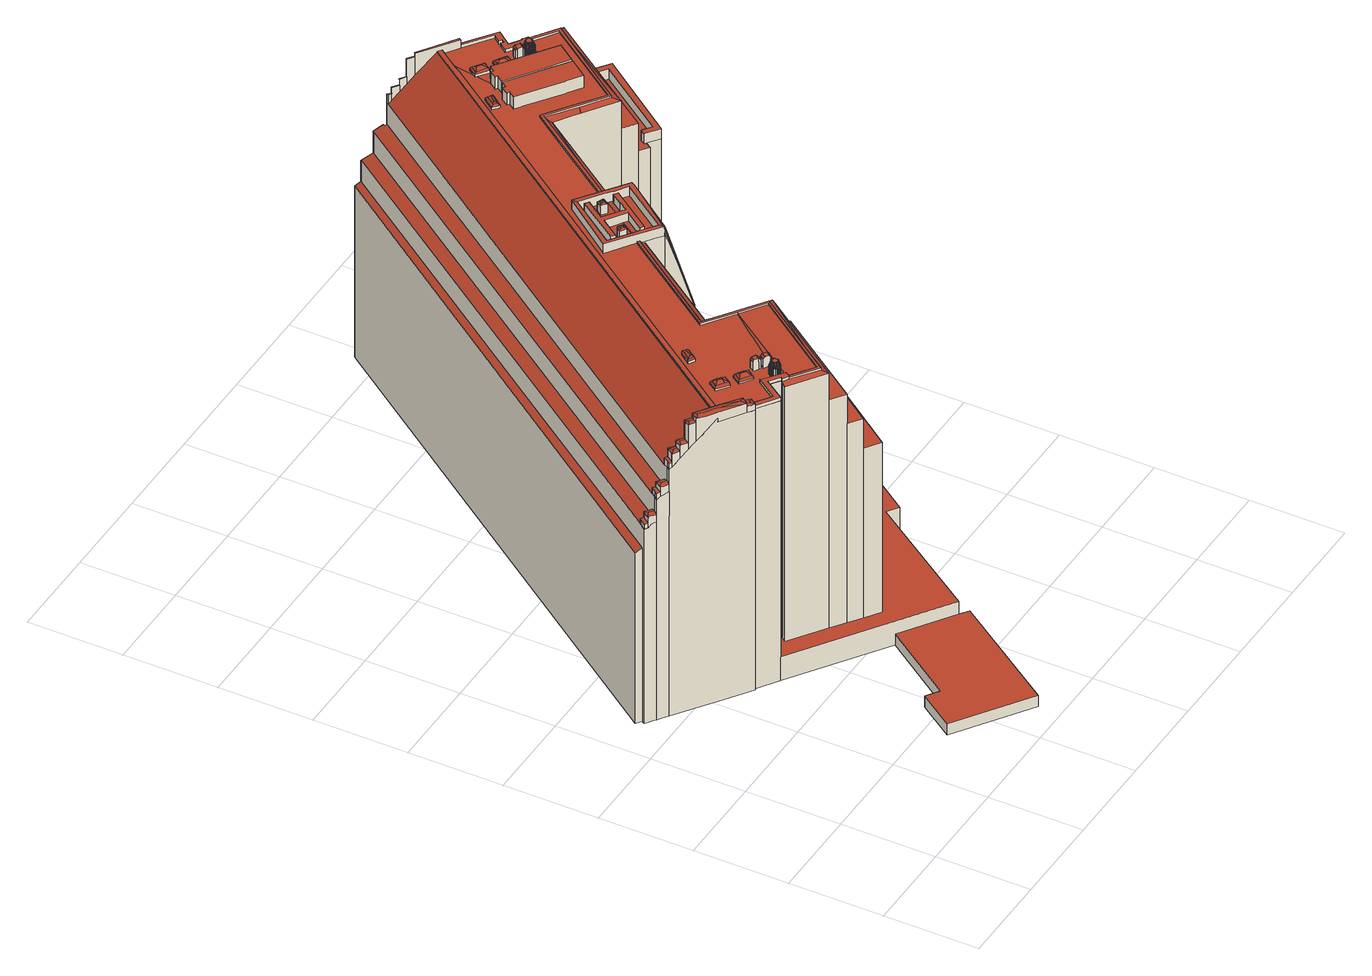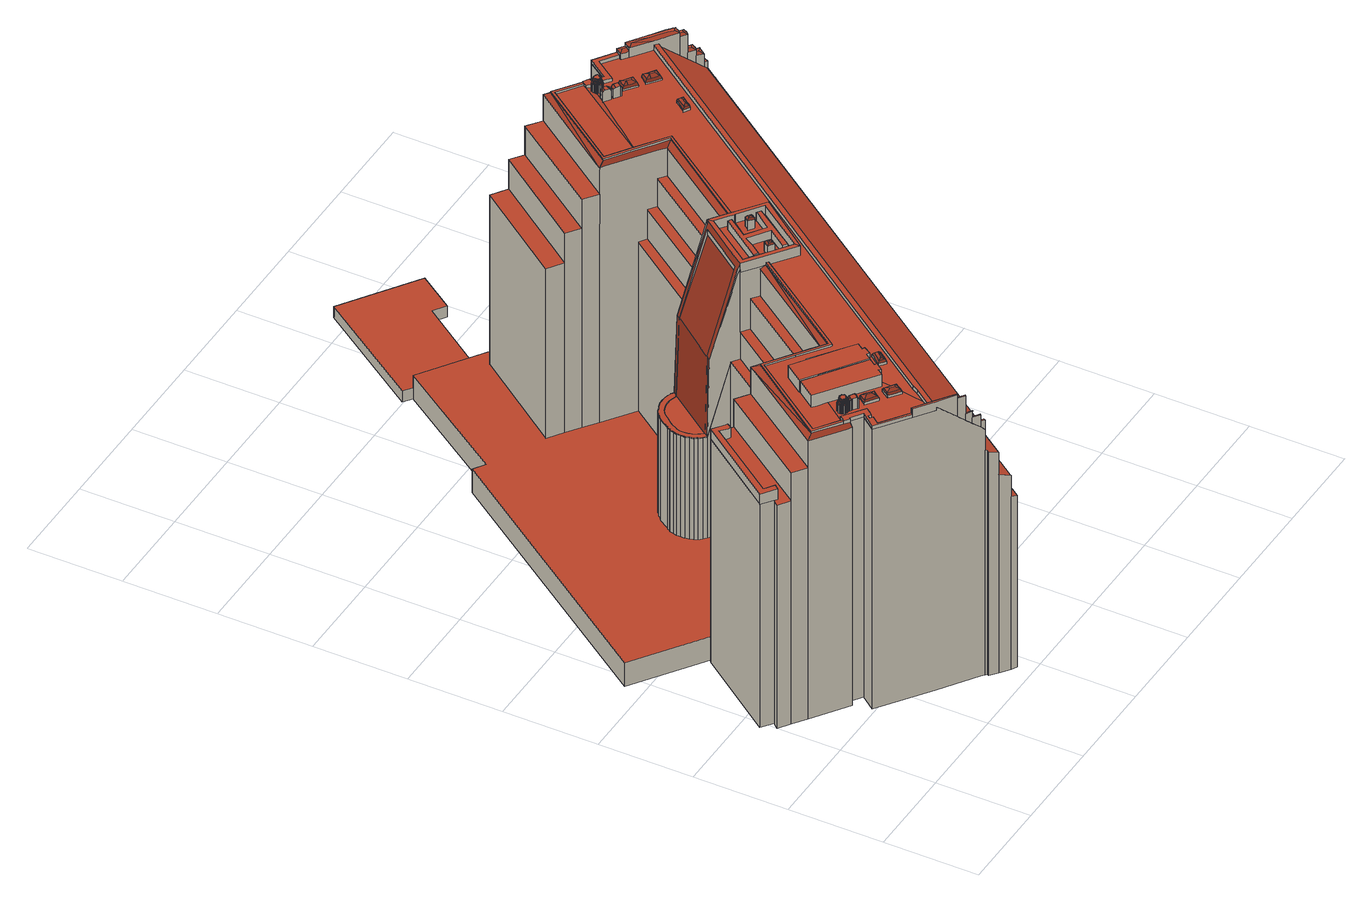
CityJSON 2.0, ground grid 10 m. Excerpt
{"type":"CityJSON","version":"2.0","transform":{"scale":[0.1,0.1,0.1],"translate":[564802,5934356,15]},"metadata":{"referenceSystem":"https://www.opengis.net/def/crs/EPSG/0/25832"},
"CityObjects":{
"building1":{"type":"Building","attributes":{"Grundfläche 2D":"2009.741007","Grundhöhe NN":"15.598"},"children":["building1-1","building1-2","building1-3","building1-4","building1-5","building1-6","building1-7","building1-8","building1-9","building1-10","building1-11","building1-12","building1-13","building1-14","building1-15","building1-16","building1-17","building1-18","building1-19","building1-20","building1-21","building1-22","building1-23","building1-24","building1-25","building1-26","building1-27","building1-28","building1-29","building1-30","building1-31","building1-32","building1-33","building1-34","building1-35","building1-36","building1-37","building1-38"],"geometry":[{"type":"MultiSurface","lod":"3","boundaries":[[[0,1,2,3]],[[4,5,6,7]],[[8,9,10,11]],[[12,13,14,15]],[[16,17,18,19]],[[20,21,22,23,24]],[[25,23,22]],[[25,26,27,23]],[[26,28,29,30,31,32,33,34,35,27]],[[31,36,37,38,32]],[[39,40,41,42]],[[43,44,45,46]],[[47,48,49,50,51]],[[52,53,54,55]],[[56,57,58,59,60,61,62,63,64,65,66,67]],[[68,69,70,71]],[[72,73,74,75,76,70,69,77,78,79,80,81,82,83,84,85,86,87,88]],[[89,90,91,92,93,94,95,96,97,98]],[[99,100,101,102,103,104,105]],[[20,24,106]],[[107,108,109,106,24,110,111,112,113]],[[114,115,37,116,117,118,119,120,121,122,123,124]],[[115,114,125,37]],[[126,121,120,119,118,117,116,127,128]],[[129,130,131,132,133,134,135,136,137,138,139,140,141,142,143,144,145,146,147,148,149,150,151,106,109,108,107,113,112,111,110,24,23,27,35,34,33,32,38,37,125,114,124,123,122,152,153,154,155,156,157,158,159,160,161,162],[163,164,165,166,167,168,169,170,171,172,173,174,175,176,177]],[[160,178,179,180,181,182,183,184,139,138,185,186,187,162,161]],[[188,178,160]],[[189,190,191,192,193,194,195,196,197,198,199,200,201,202,203,204,205,206,207,208,209,210,211,212,213,214,215,216,217,218,219,220,221,222,223,224,225,226,227,228,229,230]],[[231,232,233,234,235,236,237,238,239,240,241,242,243,244,245,246,247,248,249,250,251,252,253,254,255,256,257,258,259,260,261,262,263,264,265,266,267,268,269,270,271,272,273,274,275,276,277,278,279,280,281,282,283,284,285,286,287,288,289,290,291,292,293,294,295,296,297,298]],[[299,300,301,302,303,304,305,306,307,308,309,310,311]],[[312,313,314,315,316,317,318,319,320]],[[321,322,323,324,325,326,327,328,329,330,331]],[[332,204,203,202,201,200,333,334,335,336,337,338]],[[334,333,339]],[[340,341,342,343,344,345,346,338,337,336,335,334,339]],[[347,348,349,350,351,352,353]],[[354,122,355]],[[354,356,357,358,157,156,155,154,153]],[[122,354,153,152]],[[358,359,158,157]],[[360,159,158,359]],[[361,159,360]],[[362,363,188,160,159,361]],[[364,365,366,367,368,369]],[[370,371,372,373]],[[84,83,145,144,183,182,86,85]],[[3,2,266,265]],[[247,46,7,6,248]],[[46,45,4,7]],[[243,5,4,45,244]],[[1,0,10,9]],[[19,18,13,12]],[[51,17,16,47]],[[251,250,21,20]],[[21,250,249,40,22]],[[22,40,39,26,25]],[[47,16,19,12,15,31,30,29,28,26,39,242,241,48]],[[15,14,36,31]],[[248,6,41,40,249]],[[6,5,42,41]],[[242,39,42,5,243]],[[43,46,247,246]],[[246,245,44,43]],[[245,244,45,44]],[[49,48,241,240]],[[8,11,54,53]],[[171,170,169,168,167,166,59,58,57,56]],[[166,165,60,59]],[[177,63,62,61,60,165,164,163]],[[175,64,63,177,176]],[[175,174,65,64]],[[174,173,66,65]],[[173,172,67,66]],[[172,171,56,67]],[[133,132,94,93,92,91,135,134]],[[130,95,94,132,131]],[[162,187,186,96,95,130,129]],[[186,185,97,96]],[[185,138,98,97]],[[138,137,89,98]],[[137,136,90,89]],[[136,135,91,90]],[[141,100,99,143,142]],[[141,140,101,100]],[[140,139,184,103,102,101]],[[85,84,105,104]],[[350,349,374,375]],[[351,350,375,376]],[[352,351,376,377]],[[353,352,377,378]],[[347,353,378,379]],[[380,348,347,379]],[[354,355,52,55]],[[11,10,0,3,265,264,371,359,358,357,356,354,55,54]],[[360,359,371,370,361]],[[362,361,370,381,382,363]],[[188,363,382,383]],[[368,367,384,385]],[[369,368,385,386]],[[364,369,386,387]],[[372,371,264,263,313]],[[372,313,312,373]],[[373,312,388,381,370]],[[255,348,380,389,256]],[[257,256,389,390]],[[258,257,390,391]],[[259,258,391,392]],[[260,259,392,393]],[[348,255,254,394,374,349]],[[310,309,308,307,395,322,396,397,398]],[[302,301,399,400]],[[303,302,400,401]],[[303,401,402,325,304]],[[306,403,323,322,395,307]],[[323,403,306,305,304,325,324]],[[403,323,403,306]],[[313,263,262,314]],[[404,316,315,261,260,393]],[[314,262,261,315]],[[317,316,404,405]],[[318,317,405,406]],[[407,320,319,318,406,408]],[[312,320,407,388]],[[409,410,396,322,321,331,330,329,411,412]],[[325,402,384,367,326]],[[326,367,366,327]],[[387,411,329,328,327,366,365,364]],[[413,414,148,147,146,145,83,82,81,80,79,78,77,69,68,71,415,310,398,416,417]],[[149,148,414,418]],[[149,418,394,254,150]],[[150,254,253,151]],[[151,253,252,106]],[[251,20,106,252]],[[14,13,18,17,128,127,116,37,36]],[[53,52,355,122,121,126,9,8]],[[178,188,383,419]],[[179,178,419,420]],[[180,179,420,421]],[[180,421,422,423,399,301,74,73,72,88,87,86,182,181]],[[310,415,71,70,424,311]],[[299,311,424,70,76,75,74,301,300]],[[424,70,424,311]],[[344,343,342,126,128]],[[425,426,427,428]],[[240,239,238,237,204,332,338,346,345,344,128,17,51,50,49]],[[237,236,235,234,233,208,207,206,205,204]],[[429,430,431,432,433,434,435,425,428,436]],[[431,437,438,439,440,441,442,443,444,432]],[[233,232,231,210,209,208]],[[231,298,211,210]],[[298,297,212,211]],[[297,296,213,212]],[[296,295,294,215,214,213]],[[294,293,292,217,216,215]],[[440,445,446,447,448,441]],[[446,449,450,447]],[[449,451,452,450]],[[451,453,454,452]],[[453,455,456,457,458,454]],[[456,459,460,461,462,457]],[[292,291,290,219,218,217]],[[290,289,288,221,220,219]],[[222,221,288,287]],[[287,286,285,224,223,222]],[[285,284,283,282,281,228,227,226,225,224]],[[281,280,279,230,229,228]],[[460,463,464,465,466,461]],[[464,467,468,469,470,465]],[[468,471,472,469]],[[471,473,474,475,476,472]],[[474,477,478,479,480,481,482,483,484,475]],[[480,485,486,487,488,481]],[[279,278,189,230]],[[278,277,190,189]],[[277,276,191,190]],[[276,275,192,191]],[[275,274,273,194,193,192]],[[273,272,195,194]],[[196,195,272,271]],[[486,489,490,487]],[[489,491,492,490]],[[491,493,494,492]],[[493,495,496,494]],[[495,497,498,499,500,496]],[[498,501,502,499]],[[501,503,504,502]],[[271,270,269,198,197,196]],[[199,198,269,268]],[[9,126,342,341,340,339,333,2,1]],[[200,199,268,267]],[[333,200,2]],[[2,200,267,266]],[[503,505,506,507,508,504]],[[506,509,510,507]],[[511,512,513,427,426,514]],[[509,512,511,510]],[[410,409,412,411,387,386,385,384,402,401,400,399,423,422,421,420,419,383,382,381,388,407,408,406,405,404,393,392,391,390,389,380,379,378,377,376,375,374,394,418,414,413,417,416,398,397,396],[435,434,433,432,444,443,442,441,448,447,450,452,454,458,457,462,461,466,465,470,469,472,476,475,484,483,482,481,488,487,490,492,494,496,500,499,502,504,508,507,510,511,514,426,425]],[[501,498,497,495,493,491,489,486,485,480,479,478,477,474,473,471,468,467,464,463,460,459,456,455,453,451,449,446,445,440,439,438,437,431,430,429,436,428,427,513,512,509,506,505,503]]],"semantics":{"surfaces":[{"type":"RoofSurface"},{"type":"WallSurface"},{"type":"GroundSurface"}],"values":[0,0,0,0,0,0,0,0,0,0,0,0,0,0,0,0,0,0,0,0,0,0,0,0,0,0,0,0,0,0,0,0,0,0,0,0,0,0,0,0,0,0,0,0,0,1,1,1,1,1,1,1,1,1,1,1,1,1,1,1,1,1,1,1,1,1,1,1,1,1,1,1,1,1,1,1,1,1,1,1,1,1,1,1,1,1,1,1,1,1,1,1,1,1,1,1,1,1,1,1,1,1,1,1,1,1,1,1,1,1,1,1,1,1,1,1,1,1,1,1,1,1,1,1,1,1,1,1,1,1,1,1,1,1,1,1,1,1,1,1,1,1,1,1,1,1,1,1,1,1,1,1,1,1,1,1,1,1,1,1,1,1,1,1,1,1,1,1,1,1,1,1,1,1,1,1,1,1,1,1,1,1,1,1,1,1,1,1,1,1,1,1,1,1,1,1,2,2]}}]},
"building1-1":{"type":"BuildingInstallation","parents":["building1"],"geometry":[{"type":"MultiSurface","lod":"3","boundaries":[[[515,516,517,518,519,424]],[[520,521,522,523,519,518,517]],[[524,415,424,519,523,522]],[[415,310,311,424]],[[424,311,299,515]],[[299,525,526,517,516,515]],[[526,527,528,529,522,521,520,517]],[[529,308,309,310,415,524,522]]],"semantics":{"surfaces":[{"type":"RoofSurface"},{"type":"WallSurface"}],"values":[0,0,0,1,1,1,1,1]}}]},
"building1-2":{"type":"BuildingInstallation","parents":["building1"],"geometry":[{"type":"MultiSurface","lod":"3","boundaries":[[[527,526,530,531,532,529,528]],[[525,305,530,526]],[[531,530,305,306]],[[306,307,532,531]],[[307,308,529,532]]],"semantics":{"surfaces":[{"type":"RoofSurface"},{"type":"WallSurface"}],"values":[0,1,1,1,1]}}]},
"building1-3":{"type":"BuildingInstallation","parents":["building1"],"geometry":[{"type":"MultiSurface","lod":"3","boundaries":[[[533,534,535,536,537,538,539,540,541,542]],[[317,318,543,535,534]],[[536,535,543,544]],[[544,545,537,536]],[[538,537,545,546]],[[547,540,539,538,546,548]],[[547,549,541,540]],[[549,315,316,533,542,541]],[[316,317,534,533]]],"semantics":{"surfaces":[{"type":"RoofSurface"},{"type":"WallSurface"}],"values":[0,1,1,1,1,1,1,1,1]}}]},
"building1-4":{"type":"BuildingInstallation","parents":["building1"],"geometry":[{"type":"MultiSurface","lod":"3","boundaries":[[[550,551,552,553,554,555,403]],[[556,557,558,554,553,552]],[[557,559,560,395,403,555,554,558]],[[323,403,395,322]],[[324,550,403,323]],[[324,561,562,552,551,550]],[[552,562,563,557,556]],[[331,321,322,395,560,559,557,563,330]]],"semantics":{"surfaces":[{"type":"RoofSurface"},{"type":"WallSurface"}],"values":[0,0,0,1,1,1,1,1]}}]},
"building1-5":{"type":"BuildingInstallation","parents":["building1"],"geometry":[{"type":"MultiSurface","lod":"3","boundaries":[[[562,564,565,563]],[[561,328,564,562]],[[328,329,565,564]],[[329,330,563,565]]],"semantics":{"surfaces":[{"type":"RoofSurface"},{"type":"WallSurface"}],"values":[0,1,1,1]}}]},
"building1-6":{"type":"BuildingInstallation","parents":["building1"],"geometry":[{"type":"MultiSurface","lod":"3","boundaries":[[[566,567,568,569]],[[568,567,570,571]],[[572,573,571,570]],[[566,569,574,575]],[[566,575,576,570,567]],[[576,577,572,570]],[[577,578,573,572]],[[573,578,579,568,571]],[[569,568,579,574]]],"semantics":{"surfaces":[{"type":"RoofSurface"},{"type":"WallSurface"}],"values":[0,0,0,1,1,1,1,1,1]}}]},
"building1-7":{"type":"BuildingInstallation","parents":["building1"],"geometry":[{"type":"MultiSurface","lod":"3","boundaries":[[[580,581,582]],[[583,582,584]],[[582,581,584]],[[580,585,581]],[[583,584,586]],[[585,587,588,581]],[[587,589,590,588]],[[589,591,592]],[[589,592,590]],[[591,593,592]],[[593,594,592]],[[593,595,594]],[[596,597,595]],[[597,594,595]],[[596,598,599,597]],[[598,600,601,599]],[[600,602,603,601]],[[602,604,603]],[[604,605,606,603]],[[605,607,608,606]],[[609,608,607]],[[609,610,611,608]],[[610,612,613,611]],[[610,614,612]],[[614,615,616,612]],[[615,617,616]],[[617,618,619,616]],[[618,620,619]],[[620,621,622,619]],[[621,623,622]],[[621,624,625,623]],[[624,626,625]],[[626,627,628,625]],[[627,629,628]],[[629,630,631,628]],[[630,632,633,634,631]],[[633,635,634]],[[633,636,635]],[[636,637,586,635]],[[637,583,586]],[[625,628,631,634,635,586,584,581,588,590,592,594,597,599,601,603,606,608,611,613,612,616,619,622,623]],[[638,639,580,582]],[[639,640,585,580]],[[641,638,582,583]],[[640,642,587,585]],[[642,643,589,587]],[[643,644,591,589]],[[644,645,593,591]],[[645,646,595,593]],[[646,647,596,595]],[[647,648,598,596]],[[648,649,600,598]],[[649,650,602,600]],[[650,651,604,602]],[[651,652,605,604]],[[652,653,607,605]],[[609,607,653,654]],[[654,655,610,609]],[[655,656,614,610]],[[656,657,615,614]],[[657,658,617,615]],[[658,659,618,617]],[[659,660,620,618]],[[660,661,621,620]],[[661,662,624,621]],[[662,663,626,624]],[[663,664,627,626]],[[664,665,629,627]],[[665,666,630,629]],[[633,632,630,666,667,668]],[[668,669,636,633]],[[669,670,637,636]],[[670,641,583,637]]],"semantics":{"surfaces":[{"type":"RoofSurface"},{"type":"WallSurface"}],"values":[0,0,0,0,0,0,0,0,0,0,0,0,0,0,0,0,0,0,0,0,0,0,0,0,0,0,0,0,0,0,0,0,0,0,0,0,0,0,0,0,0,1,1,1,1,1,1,1,1,1,1,1,1,1,1,1,1,1,1,1,1,1,1,1,1,1,1,1,1,1,1,1,1]}}]},
"building1-8":{"type":"BuildingInstallation","parents":["building1"],"geometry":[{"type":"MultiSurface","lod":"3","boundaries":[[[671,672,673,674,675,676]],[[677,181,182,86,87,678,674,673,672]],[[678,679,675,674]],[[85,104,103,184,680,681,671,676,675,679,682]],[[681,677,672,671]]],"semantics":{"surfaces":[{"type":"RoofSurface"},{"type":"WallSurface"}],"values":[0,1,1,1,1]}}]},
"building1-9":{"type":"BuildingInstallation","parents":["building1"],"geometry":[{"type":"MultiSurface","lod":"3","boundaries":[[[683,684,685,686,687,688]],[[73,689,687,686,72]],[[689,690,691,683,688,687]],[[692,684,683,691,693]]],"semantics":{"surfaces":[{"type":"RoofSurface"},{"type":"WallSurface"}],"values":[0,1,1,1]}}]},
"building1-10":{"type":"BuildingInstallation","parents":["building1"],"geometry":[{"type":"MultiSurface","lod":"3","boundaries":[[[694,695,696,697,698,699,700,701,702,703,704]],[[705,117,115,699,698,697]],[[699,115,125,700]],[[125,706,701,700]],[[706,707,702,701]],[[708,709,704,703]],[[704,709,710,711,712,37,116,127,128,344,696,695,694]]],"semantics":{"surfaces":[{"type":"RoofSurface"},{"type":"WallSurface"}],"values":[0,1,1,1,1,1,1]}}]},
"building1-11":{"type":"BuildingInstallation","parents":["building1"],"geometry":[{"type":"MultiSurface","lod":"3","boundaries":[[[713,714,715,716]],[[717,714,713]],[[718,719,720]],[[721,719,718,715,714]],[[722,720,719,723]],[[719,721,723]],[[724,717,713,716,725,726]],[[714,717,724,727]],[[721,714,727,728]],[[728,729,723,721]],[[729,730,722,723]],[[730,731,720,722]],[[731,732,718,720]],[[715,718,732,733]],[[716,715,733,725]]],"semantics":{"surfaces":[{"type":"RoofSurface"},{"type":"WallSurface"}],"values":[0,0,0,0,0,0,1,1,1,1,1,1,1,1,1]}}]},
"building1-12":{"type":"BuildingInstallation","parents":["building1"],"geometry":[{"type":"MultiSurface","lod":"3","boundaries":[[[734,735,736,677,681,737,738,739,740,741,742,743,744,745,746,747,748]],[[737,681,680,749]],[[749,750,738,737]],[[750,751,739,738]],[[740,739,751,752]],[[752,753,741,740]],[[754,743,742,741,753,755]],[[743,754,756,161,744]],[[757,758,759,760,747,746,745,744,161]],[[188,748,747,760,160]],[[188,178,734,748]],[[178,179,735,734]],[[179,180,736,735]],[[180,181,677,736]]],"semantics":{"surfaces":[{"type":"RoofSurface"},{"type":"WallSurface"}],"values":[0,1,1,1,1,1,1,1,1,1,1,1,1,1]}}]},
"building1-13":{"type":"BuildingInstallation","parents":["building1"],"geometry":[{"type":"MultiSurface","lod":"3","boundaries":[[[761,762,712,711,763,764,765,766,767,768,769]],[[763,711,710,770]],[[111,764,763,770]],[[765,764,111,771]],[[766,765,771,772]],[[767,766,772,773]],[[24,23,769,768]],[[23,27,761,769]],[[27,35,34,33,32,762,761]],[[32,38,37,712,762]]],"semantics":{"surfaces":[{"type":"RoofSurface"},{"type":"WallSurface"}],"values":[0,1,1,1,1,1,1,1,1,1]}}]},
"building1-14":{"type":"BuildingInstallation","parents":["building1"],"geometry":[{"type":"MultiSurface","lod":"3","boundaries":[[[774,775,776,777,778,779]],[[776,775,780,781,782,783,784]],[[785,786,787,782,781]],[[787,786,779,778,788]],[[787,789,782]],[[790,791,789,787,788,778]],[[783,782,789,791,784]],[[784,792,776]],[[791,792,784]],[[792,790,778,777,776]],[[791,790,792]],[[775,793,794,781,780]],[[794,795,796,786,785,781]],[[796,797,779,786]],[[797,798,793,775,774,779]]],"semantics":{"surfaces":[{"type":"RoofSurface"},{"type":"WallSurface"}],"values":[0,0,0,0,0,0,0,0,0,0,0,1,1,1,1]}}]},
"building1-15":{"type":"BuildingInstallation","parents":["building1"],"geometry":[{"type":"MultiSurface","lod":"3","boundaries":[[[799,800,801,802]],[[803,800,799]],[[804,805,801,800,803]],[[801,805,806,807,808,809,810,811,812,813]],[[814,815,816,817,809,808]],[[817,816,818,819,820,821,822,813,812,811,810,809]],[[822,802,801,813]],[[823,824,799,802]],[[824,825,803,799]],[[805,804,803,825,826,143,99,105,84,827,828,808,807,806]],[[828,829,814,808]],[[829,830,831,816,815,814]],[[820,819,818,816,831,80,81,82,83,145,146,823,802,822,821]]],"semantics":{"surfaces":[{"type":"RoofSurface"},{"type":"WallSurface"}],"values":[0,0,0,0,0,0,0,1,1,1,1,1,1]}}]},
"building1-16":{"type":"BuildingInstallation","parents":["building1"],"geometry":[{"type":"MultiSurface","lod":"3","boundaries":[[[832,833,834,835]],[[836,837,838,834,833]],[[839,840,841,838,837]],[[840,842,832,835,841]],[[841,843,838]],[[841,835,843]],[[843,834,838]],[[835,834,843]],[[833,832,844,845]],[[846,837,836,833,845,847]],[[848,840,839,837,846,849]],[[844,832,842,840,848,850]]],"semantics":{"surfaces":[{"type":"RoofSurface"},{"type":"WallSurface"}],"values":[0,0,0,0,0,0,0,0,1,1,1,1]}}]},
"building1-17":{"type":"BuildingInstallation","parents":["building1"],"geometry":[{"type":"MultiSurface","lod":"3","boundaries":[[[851,852,853,854]],[[855,851,854]],[[856,857,852]],[[852,857,853]],[[858,859,860]],[[858,855,854,859]],[[856,861,857]],[[861,862,863]],[[863,857,861]],[[862,864,863]],[[864,865,866]],[[864,866,863]],[[867,868,866,865]],[[867,869,868]],[[867,870,869]],[[871,872,870]],[[870,872,869]],[[870,873,871]],[[874,875,871,873]],[[876,875,874]],[[876,877,875]],[[877,878,879]],[[877,879,875]],[[880,879,878]],[[881,880,878]],[[881,882,883,880]],[[884,883,882]],[[884,885,883]],[[885,886,883]],[[885,887,886]],[[887,888,889,886]],[[888,890,891,889]],[[890,892,891]],[[892,893,894,891]],[[895,894,893]],[[895,896,897,894]],[[896,898,897]],[[896,899,900,898]],[[899,901,900]],[[901,902,903,900]],[[902,904,903]],[[904,860,859,903]],[[886,889,891,894,897,898,900,903,859,854,853,857,863,866,868,869,872,871,875,879,880,883]],[[905,906,852,851]],[[906,907,856,852]],[[908,909,858,860]],[[909,910,855,858]],[[910,905,851,855]],[[907,911,861,856]],[[911,912,862,861]],[[912,913,864,862]],[[913,914,865,864]],[[914,915,867,865]],[[915,916,870,867]],[[873,870,916,108]],[[108,917,874,873]],[[917,918,876,874]],[[918,919,877,876]],[[919,920,878,877]],[[920,921,881,878]],[[921,922,882,881]],[[922,923,884,882]],[[923,924,885,884]],[[924,925,887,885]],[[925,926,888,887]],[[926,927,890,888]],[[927,928,892,890]],[[928,107,893,892]],[[107,929,895,893]],[[895,929,930,896]],[[930,931,899,896]],[[931,932,901,899]],[[932,933,902,901]],[[933,934,904,902]],[[934,908,860,904]]],"semantics":{"surfaces":[{"type":"RoofSurface"},{"type":"WallSurface"}],"values":[0,0,0,0,0,0,0,0,0,0,0,0,0,0,0,0,0,0,0,0,0,0,0,0,0,0,0,0,0,0,0,0,0,0,0,0,0,0,0,0,0,0,0,1,1,1,1,1,1,1,1,1,1,1,1,1,1,1,1,1,1,1,1,1,1,1,1,1,1,1,1,1,1,1,1]}}]},
"building1-18":{"type":"BuildingInstallation","parents":["building1"],"geometry":[{"type":"MultiSurface","lod":"3","boundaries":[[[935,936,937,938,939]],[[940,941,935,939,942,943]],[[937,944,945,946,938]],[[945,947,943,942,946]],[[942,948,946]],[[942,939,949,948]],[[946,948,950,938]],[[949,950,948]],[[938,950,939]],[[939,950,949]],[[951,952,953,937,936,935]],[[937,953,954,945,944]],[[954,955,956,957,943,947,945]],[[957,958,959,951,935,941,940,943]]],"semantics":{"surfaces":[{"type":"RoofSurface"},{"type":"WallSurface"}],"values":[0,0,0,0,0,0,0,0,0,0,1,1,1,1]}}]},
"building1-19":{"type":"BuildingInstallation","parents":["building1"],"geometry":[{"type":"MultiSurface","lod":"3","boundaries":[[[960,961,962,963]],[[961,964,965,966,962]],[[967,968,969,963,962,966,965]],[[970,971,961,960,972]],[[971,973,964,961]],[[973,974,965,964]],[[69,77,968,967,965,974,68]]],"semantics":{"surfaces":[{"type":"RoofSurface"},{"type":"WallSurface"}],"values":[0,0,0,1,1,1,1]}}]},
"building1-20":{"type":"BuildingInstallation","parents":["building1"],"geometry":[{"type":"MultiSurface","lod":"3","boundaries":[[[975,976,977,978,979,980]],[[981,982,983,984,980,979,978]],[[985,986,975,980,984,983]],[[977,976,987,972,960,978]],[[960,963,969,968,983,982,981,978]],[[968,77,78,986,985,983]]],"semantics":{"surfaces":[{"type":"RoofSurface"},{"type":"WallSurface"}],"values":[0,0,0,1,1,1]}}]},
"building1-21":{"type":"BuildingInstallation","parents":["building1"],"geometry":[{"type":"MultiSurface","lod":"3","boundaries":[[[988,989,990,991,992,993,994,995]],[[991,996,997,998,992]],[[999,1000,1001,1002,998,997]],[[1001,1000,988,995,1003]],[[998,1004,992]],[[1002,1005,1004,998]],[[1004,1005,994,993,992]],[[995,994,1006]],[[1007,1002,1001]],[[1005,1002,1007]],[[1007,1001,1003,995,1006,1005]],[[1006,994,1005]],[[988,1008,1009,1010,991,990,989]],[[991,1010,1011,997,996]],[[997,1011,1012,1000,999]],[[1012,1008,988,1000]]],"semantics":{"surfaces":[{"type":"RoofSurface"},{"type":"WallSurface"}],"values":[0,0,0,0,0,0,0,0,0,0,0,0,1,1,1,1]}}]},
"building1-22":{"type":"BuildingInstallation","parents":["building1"],"geometry":[{"type":"MultiSurface","lod":"3","boundaries":[[[1013,1014,1015,1016,1017]],[[1018,1019,1017,1016,1020]],[[1014,1021,1022,1023,1015]],[[1022,1024,1025,1018,1020,1023]],[[1015,1023,1026]],[[1026,1016,1015]],[[1023,1020,1026]],[[1026,1020,1016]],[[1014,1013,1017,1027,1028,1029]],[[1014,1029,1030,1022,1021]],[[1030,1031,1032,1033,1018,1025,1024,1022]],[[1033,1034,1027,1017,1019,1018]]],"semantics":{"surfaces":[{"type":"RoofSurface"},{"type":"WallSurface"}],"values":[0,0,0,0,0,0,0,0,1,1,1,1]}}]},
"building1-23":{"type":"BuildingInstallation","parents":["building1"],"geometry":[{"type":"MultiSurface","lod":"3","boundaries":[[[1035,1036,829,828,1037]],[[1035,1038,1036]],[[1039,1036,1038,1040]],[[830,829,1036,1039,1040,1041,831]],[[827,987,976,1035,1037,828]],[[976,975,1038,1035]],[[975,986,1040,1038]],[[986,78,79,80,831,1041,1040]]],"semantics":{"surfaces":[{"type":"RoofSurface"},{"type":"WallSurface"}],"values":[0,0,0,0,1,1,1,1]}}]},
"building1-24":{"type":"BuildingInstallation","parents":["building1"],"geometry":[{"type":"MultiSurface","lod":"3","boundaries":[[[1042,1043,1044,1045]],[[1046,1047,1048,1049,1050]],[[1049,1051,1052,1050]],[[1053,1050,1052,1044,1043]],[[1054,1055,1042,1045]],[[1055,1056,1057,1058,1047,1046,1050,1053,1043,1042]],[[113,1048,1058]],[[1048,1047,1058]],[[1059,1048,113]],[[1059,112,1049,1048]],[[1051,1049,112,1060]],[[1052,1051,1060,1054,1045,1044]]],"semantics":{"surfaces":[{"type":"RoofSurface"},{"type":"WallSurface"}],"values":[0,0,0,0,1,1,1,1,1,1,1,1]}}]},
"building1-25":{"type":"BuildingInstallation","parents":["building1"],"geometry":[{"type":"MultiSurface","lod":"3","boundaries":[[[1061,1062,1063,1064,1065,1066]],[[1063,1067,1068,1064]],[[1069,1070,1071,1072,1068,1067]],[[1071,1066,1065,1072]],[[1068,1072,1073,1074]],[[1068,1074,1075,1064]],[[1073,1065,1064,1075,1074]],[[1072,1065,1073]],[[1076,1077,1078,1079,1063,1062,1061,1066]],[[1080,1067,1063,1079]],[[1080,1081,1082,1083,1071,1070,1069,1067]],[[1076,1066,1071,1083]]],"semantics":{"surfaces":[{"type":"RoofSurface"},{"type":"WallSurface"}],"values":[0,0,0,0,0,0,0,0,1,1,1,1]}}]},
"building1-26":{"type":"BuildingInstallation","parents":["building1"],"geometry":[{"type":"MultiSurface","lod":"3","boundaries":[[[1084,1085,1086,1087,1088]],[[1089,1085,1084,1090,1091]],[[1092,1093,1094,1087,1086]],[[1095,1091,1090,1096,1094,1093]],[[1084,1097,1090]],[[1097,1098,1094,1096,1090]],[[1098,1097,1084,1088,1087]],[[1087,1094,1098]],[[1099,1100,1086,1085]],[[1086,1100,1101,1093,1092]],[[1093,1101,1102,1091,1095]],[[1091,1102,1099,1085,1089]]],"semantics":{"surfaces":[{"type":"RoofSurface"},{"type":"WallSurface"}],"values":[0,0,0,0,0,0,0,0,1,1,1,1]}}]},
"building1-27":{"type":"BuildingInstallation","parents":["building1"],"geometry":[{"type":"MultiSurface","lod":"3","boundaries":[[[824,1103,1104,1105,1106,825]],[[823,1107,1108,1103,824]],[[1108,1105,1104,1103]],[[146,147,148,1108,1107,823]],[[1109,1105,1108,148,149,1110,1111,1112]],[[1109,1113,826,825,1106,1105]]],"semantics":{"surfaces":[{"type":"RoofSurface"},{"type":"WallSurface"}],"values":[0,0,0,1,1,1]}}]},
"building1-28":{"type":"BuildingInstallation","parents":["building1"],"geometry":[{"type":"MultiSurface","lod":"3","boundaries":[[[1114,1115,1116,1117]],[[1118,1115,1114,1119,1120]],[[1115,1118,1121,1122,1123,1116]],[[1118,1120,1124,1121]],[[1125,1126,1127,1116,1123,1122,1121,1128]],[[1129,1128,1121,1124,1120,1130]],[[1131,1132,1114,1117,1116,1127]],[[1133,1130,1120,1119,1114,1132]],[[1134,1135,1136,1127,1126,1125,1128]],[[1127,1136,1137,1132,1131]],[[1132,1137,1138,1130,1133]],[[1130,1138,1134,1128,1129]]],"semantics":{"surfaces":[{"type":"RoofSurface"},{"type":"WallSurface"}],"values":[0,0,0,0,0,0,0,0,1,1,1,1]}}]},
"building1-29":{"type":"BuildingInstallation","parents":["building1"],"geometry":[{"type":"MultiSurface","lod":"3","boundaries":[[[1139,1140,1141,1142,1143]],[[72,686,1143,1142,88]],[[686,685,684,1140,1139,1143]],[[1144,1141,1140,684,692]]],"semantics":{"surfaces":[{"type":"RoofSurface"},{"type":"WallSurface"}],"values":[0,1,1,1]}}]},
"building1-30":{"type":"BuildingInstallation","parents":["building1"],"geometry":[{"type":"MultiSurface","lod":"3","boundaries":[[[1145,1146,1147,1148,1149,1150,1151,1152,1153,1154,1155,1156,1157,1158,1159,1160]],[[1161,1162,1152,1151]],[[1163,119,1164,1146,1145,1160]],[[1164,1165,1147,1146]],[[1165,1166,1148,1147]],[[1148,1166,124,1167,1168,1149]],[[1168,1169,1150,1149]],[[1169,1161,1151,1150]],[[1162,1170,1153,1152]],[[1170,1171,1172,1155,1154,1153]],[[1157,1156,1155,1172,1173,114,1174,1175,1176]],[[1176,1177,1158,1157]],[[1177,118,1178,1159,1158]],[[1178,1163,1160,1159]]],"semantics":{"surfaces":[{"type":"RoofSurface"},{"type":"WallSurface"}],"values":[0,1,1,1,1,1,1,1,1,1,1,1,1,1]}}]},
"building1-31":{"type":"BuildingInstallation","parents":["building1"],"geometry":[{"type":"MultiSurface","lod":"3","boundaries":[[[1179,1180,760,759,758,1181,1182,1183,1184,1185,1186,1187,1188,1189]],[[1182,1181,758,757,1190,1191]],[[1183,1182,1191,1192]],[[1183,1192,1193,1184]],[[1194,1186,1185,1184,1193,1195]],[[1196,1187,1186,1194,1197]],[[152,153,1189,1188,122]],[[153,154,155,156,157,158,1179,1189]],[[158,159,1180,1179]],[[159,160,760,1180]]],"semantics":{"surfaces":[{"type":"RoofSurface"},{"type":"WallSurface"}],"values":[0,1,1,1,1,1,1,1,1,1]}}]},
"building1-32":{"type":"BuildingInstallation","parents":["building1"],"geometry":[{"type":"MultiSurface","lod":"3","boundaries":[[[971,1198,1199,1200,974,973]],[[970,76,1198,971]],[[76,70,1199,1198]],[[70,71,1200,1199]],[[71,68,974,1200]]],"semantics":{"surfaces":[{"type":"RoofSurface"},{"type":"WallSurface"}],"values":[0,1,1,1,1]}}]},
"building1-33":{"type":"BuildingInstallation","parents":["building1"],"geometry":[{"type":"MultiSurface","lod":"3","boundaries":[[[1201,1202,1203,1204,1111,1110,1205,1206,1207,1208,1209,1210,1211,1212]],[[149,150,1205,1110]],[[150,151,1206,1205]],[[151,106,1207,1206]],[[106,20,1208,1207]],[[24,768,1209,1208,20]],[[768,767,773,110,1211,1210,1209]],[[110,109,1213,1214,1215,1203,1202,1201,1212,1211]],[[1216,1204,1203,1215]],[[1216,1112,1111,1204]]],"semantics":{"surfaces":[{"type":"RoofSurface"},{"type":"WallSurface"}],"values":[0,1,1,1,1,1,1,1,1,1]}}]},
"building1-34":{"type":"BuildingInstallation","parents":["building1"],"geometry":[{"type":"MultiSurface","lod":"3","boundaries":[[[691,690,689,1217,1218]],[[73,74,1217,689]],[[74,75,1218,1217]],[[75,693,691,1218]]],"semantics":{"surfaces":[{"type":"RoofSurface"},{"type":"WallSurface"}],"values":[0,1,1,1]}}]},
"building1-35":{"type":"BuildingInstallation","parents":["building1"],"geometry":[{"type":"MultiSurface","lod":"3","boundaries":[[[1219,1220,703,702,1221,1222,1223,1224,1225,697,696]],[[1187,1196,1226,708,703,1220,342,126,121,122,1188]],[[1222,1221,702,707,1227,1228,123,1229,120,1230,1225,1224,1223]],[[1230,705,697,1225]]],"semantics":{"surfaces":[{"type":"RoofSurface"},{"type":"WallSurface"}],"values":[0,1,1,1]}}]},
"building1-36":{"type":"BuildingInstallation","parents":["building1"],"geometry":[{"type":"MultiSurface","lod":"3","boundaries":[[[1231,679,678,1232]],[[88,1142,1232,678,87]],[[1142,1141,1231,1232]],[[682,679,1231,1141,1144]]],"semantics":{"surfaces":[{"type":"RoofSurface"},{"type":"WallSurface"}],"values":[0,1,1,1]}}]},
"building1-37":{"type":"BuildingInstallation","parents":["building1"],"geometry":[{"type":"MultiSurface","lod":"3","boundaries":[[[1233,1234,1235,1236,1237,1238,1239,1240,1241,1242,1243,1244,1245,1246,1247,1248,1249,1250,1251,1252,1253,1254,1255,1256,1257,1258,1259,1260,1261,1262,1263,1264,1265,1266,1267,1268,1269,1270,1271,1272,1273,1274,1275,1276,1277,1278,1279,1280,1281,1282,1283,1284,1285,1286,1287,1288,1289,1290,333,1291,1292,1293,1294]],[[1233,1294,1295,1296]],[[1234,1233,1296,1297]],[[1297,1298,1235,1234]],[[1236,1235,1298,1299]],[[1237,1236,1299,1300]],[[1238,1237,1300,1301]],[[204,1253,1252,203]],[[204,205,206,207,208,1257,1256,1255,1254,1253]],[[208,209,210,1259,1258,1257]],[[210,211,1260,1259]],[[211,212,1261,1260]],[[212,213,1262,1261]],[[213,214,215,1264,1263,1262]],[[215,216,217,1266,1265,1264]],[[217,218,219,1268,1267,1266]],[[221,1270,1269,1268,219,220]],[[222,1271,1270,221]],[[222,223,224,1273,1272,1271]],[[224,225,226,227,228,1277,1276,1275,1274,1273]],[[228,229,230,1279,1278,1277]],[[230,189,1280,1279]],[[189,190,1281,1280]],[[190,191,1282,1281]],[[192,1283,1282,191]],[[192,193,194,1285,1284,1283]],[[194,195,1286,1285]],[[196,1287,1286,195]],[[196,197,198,1289,1288,1287]],[[199,1290,1289,198]],[[200,333,1290,199]],[[200,201,1291,333]],[[1302,1293,1292,1291,201,1303]],[[1294,1293,1302,1295]],[[1239,1238,1301,1304]],[[1240,1239,1304,1305]],[[1305,1306,1241,1240]],[[1306,1307,1242,1241]],[[1243,1242,1307,1308]],[[1244,1243,1308,1309]],[[1245,1244,1309,1310]],[[1310,1311,1246,1245]],[[1247,1246,1311,1312]],[[1248,1247,1312,1313]],[[1249,1248,1313,1314]],[[1250,1249,1314,1315]],[[203,1252,1251,1250,1315,1316]]],"semantics":{"surfaces":[{"type":"RoofSurface"},{"type":"WallSurface"}],"values":[0,1,1,1,1,1,1,1,1,1,1,1,1,1,1,1,1,1,1,1,1,1,1,1,1,1,1,1,1,1,1,1,1,1,1,1,1,1,1,1,1,1,1,1,1,1,1]}}]},
"building1-38":{"type":"BuildingInstallation","parents":["building1"],"geometry":[{"type":"MultiSurface","lod":"3","boundaries":[[[337,1317,1318,1319,334,339,1320,1321,1220,1219,696,1322,338]],[[1252,203,337]],[[1323,1317,337]],[[1318,1317,1323,1324]],[[1319,1318,1324,334]],[[334,201,1291]],[[333,339,333,200]],[[1320,339,340,341,342,1220,1321]],[[344,345,346,338,1322,696]],[[332,204,1253,1325,338]]],"semantics":{"surfaces":[{"type":"RoofSurface"},{"type":"WallSurface"}],"values":[0,1,1,1,1,1,1,1,1,1]}}]}
},
"vertices":[
[400,602,268],[326,499,268],[334,493,268],[407,597,268],[280,289,303],[266,299,303],[196,201,303],[209,191,303],[318,505,300],[326,499,300],[400,602,300],[391,608,300],[203,344,335],[276,447,335],[268,453,335],[195,350,335],[211,338,302],[284,441,302],[276,447,302],[203,344,302],[147,242,371],[144,238,368],[181,212,368],[179,219,371],[153,238,371],[248,305,368],[251,310,368],[243,309,371],[246,313,368],[211,338,368],[203,344,368],[195,350,368],[186,349,371],[192,345,371],[200,340,371],[216,328,371],[268,453,368],[263,456,371],[190,354,371],[251,310,337],[181,212,337],[196,201,337],[266,299,337],[225,180,268],[296,278,268],[280,289,268],[209,191,268],[211,338,267],[219,333,267],[292,435,267],[286,440,267],[284,441,267],[310,511,336],[318,505,336],[391,608,336],[383,614,336],[381,653,384],[424,622,384],[425,622,384],[440,612,384],[454,631,384],[440,641,384],[437,643,384],[395,673,384],[391,667,384],[388,669,384],[383,661,384],[386,660,384],[29,293,333],[32,291,336],[30,299,330],[27,295,330],[386,776,341],[379,781,334],[376,784,330],[375,782,330],[32,303,330],[36,289,339],[43,284,347],[46,282,350],[50,279,354],[52,277,357],[53,276,358],[67,266,374],[73,274,374],[416,753,374],[417,755,374],[399,767,355],[392,772,347],[398,682,384],[401,681,384],[396,674,384],[438,644,384],[441,643,384],[455,633,384],[469,652,384],[410,694,384],[406,688,384],[404,690,384],[77,271,376],[400,721,375],[404,728,375],[412,739,375],[420,750,375],[416,753,375],[73,274,376],[148,244,370],[159,257,370],[152,249,370],[152,248,370],[157,244,371],[214,326,371],[165,265,370],[163,263,370],[283,484,370],[266,460,371],[268,453,370],[271,456,370],[273,460,370],[305,505,370],[307,507,370],[310,511,370],[305,514,370],[302,511,370],[286,488,370],[265,460,371],[326,499,370],[276,447,370],[284,441,370],[464,656,370],[469,652,370],[457,636,370],[455,633,370],[441,643,370],[438,644,370],[396,674,370],[401,681,370],[398,682,370],[404,690,370],[412,739,370],[404,728,370],[400,721,370],[85,282,370],[77,271,370],[73,274,370],[67,266,370],[92,249,370],[96,246,370],[99,244,370],[100,245,370],[122,230,370],[137,252,370],[378,617,371],[382,622,371],[387,619,371],[395,613,371],[403,607,371],[411,601,371],[438,582,371],[503,671,371],[476,690,370],[472,684,370],[455,662,370],[437,643,370],[440,641,370],[454,631,370],[440,612,370],[425,622,370],[424,622,370],[389,648,370],[387,649,370],[381,653,370],[386,660,370],[383,661,370],[388,669,370],[391,667,370],[393,670,370],[395,673,370],[470,693,370],[458,701,370],[470,717,370],[437,741,370],[417,755,370],[416,753,370],[420,750,370],[406,688,370],[410,694,370],[452,664,370],[471,694,370],[361,444,187],[362,448,187],[363,452,187],[363,456,187],[363,460,187],[363,461,187],[362,465,187],[361,469,187],[359,472,187],[359,473,187],[356,476,187],[353,479,187],[350,475,187],[315,427,187],[314,425,187],[311,421,187],[312,421,187],[312,420,187],[314,420,187],[314,419,187],[315,419,187],[318,418,187],[322,417,187],[326,417,187],[330,417,187],[331,417,187],[334,418,187],[335,418,187],[338,420,187],[339,420,187],[342,421,187],[343,422,187],[346,424,187],[348,427,187],[349,427,187],[351,429,187],[355,435,187],[356,437,187],[357,438,187],[358,440,187],[359,440,187],[360,444,187],[318,418,68],[315,419,68],[314,419,68],[314,420,68],[312,420,68],[312,421,68],[311,421,68],[310,422,68],[309,423,68],[292,435,68],[219,333,68],[251,310,68],[266,299,68],[280,289,68],[296,278,68],[225,180,68],[209,191,68],[196,201,68],[181,212,68],[144,238,68],[147,242,68],[148,244,68],[137,252,68],[122,230,68],[273,126,68],[356,248,68],[368,240,68],[551,501,68],[478,552,68],[480,554,68],[469,562,68],[465,556,68],[455,563,68],[441,573,68],[407,597,68],[334,493,68],[353,479,68],[356,476,68],[359,473,68],[359,472,68],[361,469,68],[362,465,68],[363,461,68],[363,460,68],[363,456,68],[363,452,68],[362,448,68],[361,444,68],[360,444,68],[359,440,68],[358,440,68],[357,438,68],[356,437,68],[355,435,68],[351,429,68],[349,427,68],[348,427,68],[346,424,68],[343,422,68],[342,421,68],[339,420,68],[338,420,68],[335,418,68],[334,418,68],[331,417,68],[330,417,68],[326,417,68],[322,417,68],[32,303,305],[375,782,305],[376,784,305],[374,785,304],[375,787,304],[367,793,300],[22,310,300],[19,306,300],[16,302,300],[20,300,302],[22,298,303],[27,295,305],[30,299,305],[525,662,303],[455,563,303],[465,556,303],[469,562,303],[481,553,303],[544,639,303],[532,648,303],[534,650,303],[537,654,303],[14,304,273],[16,302,274],[19,306,274],[22,310,274],[367,793,274],[357,801,269],[357,800,269],[12,317,269],[6,310,269],[9,307,270],[12,306,272],[310,422,232],[353,479,188],[348,476,278],[348,475,278],[312,428,278],[312,427,278],[309,423,278],[351,480,278],[334,493,345],[328,497,367],[326,499,374],[324,495,374],[284,441,374],[286,440,367],[292,435,343],[282,119,53],[273,126,53],[219,163,53],[165,86,53],[152,95,53],[126,57,53],[203,4,53],[383,614,368],[310,511,368],[391,608,368],[400,602,368],[407,597,368],[441,573,368],[444,578,368],[511,672,368],[479,695,368],[474,698,368],[8,313,244],[12,317,244],[357,800,244],[357,801,244],[351,804,242],[2,317,241],[511,672,336],[441,573,336],[455,563,336],[525,662,336],[219,163,40],[165,86,40],[152,95,40],[126,57,40],[203,4,40],[282,119,40],[273,126,40],[511,672,40],[474,698,40],[471,694,40],[357,801,40],[351,804,40],[2,317,40],[8,313,40],[525,662,40],[356,248,40],[368,240,40],[551,501,40],[478,552,40],[480,554,40],[122,230,40],[16,302,282],[16,302,40],[20,300,40],[27,295,40],[376,784,40],[374,785,40],[375,787,40],[367,793,40],[19,306,283],[481,553,40],[544,639,40],[532,648,40],[537,654,40],[534,650,40],[12,306,40],[14,304,40],[6,310,40],[9,307,40],[67,266,40],[99,244,40],[27,295,313],[52,277,40],[53,276,40],[100,245,40],[470,693,40],[458,701,40],[470,717,40],[417,755,40],[379,781,40],[30,299,314],[284,441,40],[326,499,40],[326,499,6],[284,441,6],[309,423,6],[310,422,6],[311,421,6],[311,421,40],[310,422,40],[309,423,40],[286,440,40],[286,440,6],[312,421,6],[312,420,6],[314,420,6],[314,419,6],[314,419,40],[314,420,40],[312,420,40],[312,421,40],[315,419,6],[318,418,6],[318,418,40],[315,419,40],[322,417,6],[322,417,40],[326,417,6],[326,417,40],[330,417,6],[330,417,40],[331,417,6],[334,418,6],[334,418,40],[331,417,40],[335,418,6],[338,420,6],[338,420,40],[335,418,40],[339,420,6],[342,421,6],[342,421,40],[339,420,40],[343,422,6],[346,424,6],[346,424,40],[343,422,40],[348,427,6],[348,427,40],[349,427,6],[351,429,6],[351,429,40],[349,427,40],[355,435,6],[356,437,6],[357,438,6],[358,440,6],[358,440,40],[357,438,40],[356,437,40],[355,435,40],[359,440,6],[360,444,6],[360,444,40],[359,440,40],[361,444,6],[361,444,40],[362,448,6],[362,448,40],[363,452,6],[363,452,40],[363,456,6],[363,456,40],[363,460,6],[363,461,6],[363,461,40],[363,460,40],[362,465,6],[362,465,40],[361,469,6],[361,469,40],[359,472,6],[359,473,6],[359,473,40],[359,472,40],[356,476,6],[356,476,40],[353,479,40],[353,479,6],[334,493,6],[334,493,40],
[32,303,313],[28,306,313],[25,308,313],[25,306,313],[25,302,314],[22,304,313],[21,302,313],[20,300,313],[21,301,313],[22,298,313],[25,308,302],[25,308,307],[22,304,307],[21,302,307],[20,300,307],
[22,310,307],[19,306,307],[16,302,307],
[481,553,315],[544,639,315],[529,650,315],[525,645,315],[535,638,315],[480,561,315],[473,567,315],[470,568,315],[467,563,315],[469,562,315],[529,650,303],[525,645,303],[535,638,303],[480,561,303],[470,568,303],[473,567,303],[467,563,303],
[22,310,282],[17,313,282],[15,315,282],[15,313,282],[15,310,283],[17,308,283],[11,311,282],[9,307,282],[10,308,282],[12,306,282],[14,304,282],[15,315,270],[15,315,275],[9,307,275],
[12,317,275],[6,310,275],
[148,273,381],[149,273,383],[152,277,383],[151,278,381],[153,270,383],[156,275,383],[155,269,381],[158,273,381],[151,278,370],[148,273,370],[153,270,370],[155,269,370],[158,273,370],[152,277,370],
[458,685,380],[458,683,386],[459,685,380],[460,685,380],[459,683,386],[457,685,380],[460,683,386],[456,684,380],[457,683,386],[455,684,380],[457,682,386],[455,683,380],[456,682,386],[454,682,380],[456,681,386],[454,681,380],[454,680,380],[455,680,386],[454,679,380],[455,679,386],[454,678,380],[456,679,386],[454,677,380],[456,678,386],[455,677,380],[455,676,380],[456,677,386],[456,675,380],[457,677,386],[457,675,380],[458,675,380],[458,677,386],[459,676,386],[458,676,386],[459,675,380],[460,675,380],[460,677,386],[461,675,380],[462,675,380],[461,677,386],[462,676,380],[463,677,380],[461,678,386],[462,678,386],[464,678,380],[462,679,386],[464,679,380],[464,680,380],[462,680,386],[464,681,380],[464,682,380],[462,681,386],[463,682,380],[463,683,380],[462,682,386],[461,682,386],[462,684,380],[461,684,380],[459,685,370],[458,685,370],[457,685,370],[460,685,370],[456,684,370],[455,684,370],[455,683,370],[454,682,370],[454,681,370],[454,680,370],[454,679,370],[454,678,370],[454,677,370],[455,677,370],[455,676,370],[456,675,370],[457,675,370],[458,675,370],[459,675,370],[460,675,370],[461,675,370],[462,675,370],[462,676,370],[463,677,370],[464,678,370],[464,679,370],[464,680,370],[464,681,370],[464,682,370],[463,682,370],[463,683,370],[462,684,370],[461,684,370],
[436,739,380],[437,741,380],[417,755,380],[399,767,380],[398,766,380],[416,753,380],[437,741,374],[399,767,376],[398,766,376],[436,739,370],[436,739,374],[398,766,355],
[378,780,348],[385,775,348],[385,776,348],[386,776,348],[379,781,348],[379,780,348],[379,781,341],[379,780,341],[378,780,341],[385,775,341],[378,780,334],
[261,458,381],[276,447,381],[284,441,381],[283,447,381],[271,456,381],[266,460,381],[265,460,381],[240,478,381],[277,529,381],[277,535,381],[234,478,381],[283,447,370],[240,478,370],[277,529,370],[277,535,370],[234,478,370],[261,458,371],[261,458,373],[263,456,373],
[447,689,381],[446,685,383],[450,690,383],[449,691,381],[445,686,381],[454,687,383],[454,686,383],[455,687,383],[451,682,383],[456,686,381],[452,681,381],[445,686,370],[449,691,370],[447,689,370],[446,685,370],[451,682,370],[452,681,370],[456,686,370],[455,687,370],[454,687,370],[450,690,370],
[470,693,374],[458,701,374],[470,717,374],[464,719,374],[458,711,374],[461,709,374],[459,706,374],[456,708,374],[453,705,374],[450,700,374],[472,684,374],[474,688,374],[475,689,374],[476,690,374],[471,694,374],[464,719,370],[458,711,370],[461,709,370],[459,706,370],[456,708,370],[450,700,370],[453,705,370],[467,688,370],[474,688,370],[474,688,373],[475,689,373],[476,690,373],
[243,309,373],[186,349,373],[183,348,373],[214,326,373],[240,308,373],[179,223,373],[155,240,373],[153,238,373],[179,219,373],[183,348,371],[240,308,371],[179,223,371],[155,240,371],
[141,272,372],[144,275,372],[142,275,375],[140,272,375],[137,268,375],[138,267,372],[135,282,372],[131,285,372],[131,283,375],[135,281,375],[139,278,375],[128,281,372],[125,276,372],[126,276,375],[134,271,375],[132,278,377],[137,274,377],[136,275,377],[137,275,377],[144,275,370],[131,285,370],[128,281,370],[125,276,370],[138,267,370],[141,272,370],
[94,252,381],[96,256,381],[91,255,382],[92,249,381],[97,256,381],[94,259,381],[77,271,381],[73,274,381],[58,284,381],[55,286,381],[55,281,382],[56,281,382],[60,277,382],[70,270,382],[74,267,382],[52,283,381],[51,280,381],[50,279,381],[51,279,381],[52,277,381],[53,276,381],[57,273,381],[67,266,381],[89,251,381],[92,249,377],[94,252,378],[97,256,377],[97,256,370],[55,286,354],[55,286,376],[52,283,377],[51,280,376],[50,279,376],
[264,470,381],[268,475,381],[266,475,383],[263,472,383],[263,479,381],[262,479,381],[262,478,383],[259,475,381],[258,474,381],[260,474,383],[259,473,381],[263,475,384],[264,470,370],[268,475,370],[262,479,370],[263,479,370],[258,474,370],[259,475,370],[259,473,370],
[150,257,380],[150,256,380],[152,255,386],[152,256,386],[151,258,380],[149,256,380],[151,255,386],[152,258,380],[153,257,386],[152,259,380],[149,255,380],[149,254,380],[151,254,386],[149,253,380],[149,252,380],[151,253,386],[150,251,380],[151,252,386],[152,252,386],[151,250,380],[153,251,386],[152,251,386],[152,249,380],[153,249,380],[154,251,386],[154,249,380],[155,249,380],[156,249,380],[155,251,386],[156,251,386],[157,250,380],[158,250,380],[157,252,386],[158,251,380],[159,252,380],[157,253,386],[159,253,380],[159,254,380],[157,254,386],[159,255,380],[157,255,386],[159,256,380],[159,257,380],[157,256,386],[158,257,380],[157,258,380],[156,256,386],[156,257,386],[156,259,380],[155,257,386],[155,259,380],[154,259,380],[154,257,386],[153,259,380],[150,257,370],[150,256,370],[149,256,370],[152,259,370],[152,258,370],[151,258,370],[149,255,370],[149,254,370],[149,253,370],[149,252,370],[150,251,370],[151,250,370],[153,249,370],[154,249,370],[155,249,370],[156,249,370],[157,250,370],[158,250,370],[158,251,370],[159,252,370],[159,253,370],[159,254,370],[159,255,370],[159,256,370],[158,257,370],[157,258,370],[156,259,370],[155,259,370],[154,259,370],[153,259,370],
[385,677,373],[382,680,373],[379,682,373],[379,680,375],[384,677,375],[377,666,373],[385,676,373],[376,667,375],[377,665,373],[376,679,373],[370,670,373],[372,670,375],[375,666,373],[375,671,377],[380,676,377],[380,677,377],[385,677,370],[382,680,370],[379,682,370],[370,670,370],[373,668,370],[375,666,370],[377,665,370],[377,666,370],[385,676,370],
[41,296,348],[35,301,348],[35,295,349],[38,293,349],[31,295,348],[29,293,348],[31,294,348],[32,291,348],[36,289,348],[38,292,349],[35,301,333],[35,301,338],[41,296,339],[31,295,338],[29,293,338],
[45,288,356],[48,291,355],[44,294,355],[41,296,355],[41,295,355],[41,291,356],[38,293,355],[38,292,355],[36,289,355],[37,289,355],[39,287,355],[43,284,355],[48,291,347],
[125,289,372],[120,293,372],[116,296,372],[112,299,372],[112,297,375],[116,295,375],[120,292,375],[123,289,375],[109,295,372],[106,290,372],[107,290,375],[110,287,372],[118,281,372],[118,282,375],[115,285,375],[121,286,375],[113,292,377],[117,289,377],[118,289,377],[117,288,377],[125,289,370],[116,296,370],[112,299,370],[106,290,370],[118,281,370],
[290,510,381],[286,513,381],[286,511,383],[290,509,383],[292,509,381],[288,503,381],[291,508,381],[287,505,383],[283,509,381],[282,508,381],[284,508,383],[283,507,381],[287,504,381],[287,508,384],[292,509,370],[290,510,370],[286,513,370],[282,508,370],[283,507,370],[287,504,370],[288,503,370],[291,508,370],
[48,291,376],[48,286,377],[51,289,376],[45,288,376],[44,284,376],[43,284,376],[46,282,376],
[156,267,381],[158,266,383],[161,271,383],[160,272,381],[162,263,382],[163,263,381],[163,262,381],[165,265,381],[162,264,383],[167,267,381],[165,268,383],[161,264,383],[160,272,370],[156,267,370],[158,266,370],[161,264,370],[162,264,370],[163,262,370],[167,267,370],
[135,328,373],[143,338,373],[144,339,373],[142,339,375],[135,328,375],[135,327,373],[138,343,373],[138,342,375],[135,340,373],[131,334,373],[129,331,373],[130,331,375],[134,332,377],[138,338,377],[139,338,377],[135,327,370],[135,328,370],[143,338,370],[144,339,370],[138,343,370],[135,340,370],[131,334,370],[129,331,370],
[406,707,375],[405,707,373],[417,698,373],[417,700,375],[414,702,375],[408,712,373],[411,714,375],[411,716,373],[420,703,373],[423,707,373],[422,706,375],[419,710,373],[414,712,375],[412,709,377],[416,706,377],[405,707,370],[417,698,370],[423,707,370],[411,716,370],
[98,249,378],[99,250,378],[104,251,377],[101,254,377],[96,246,377],[99,244,377],[104,251,370],[100,245,374],[103,249,374],[103,249,370],[101,254,370],
[441,693,375],[435,692,377],[436,686,375],[439,690,375],[431,695,377],[433,698,375],[430,700,375],[425,694,375],[428,692,375],[433,688,375],[428,697,375],[428,691,373],[432,687,373],[436,685,373],[424,694,373],[427,698,373],[430,702,373],[440,689,373],[442,693,373],[438,696,373],[424,694,370],[428,691,370],[436,685,370],[442,693,370],[430,702,370],
[385,776,355],[385,775,355],[391,771,355],[392,772,355],[386,776,355],[391,771,347],
[305,505,380],[304,506,380],[296,495,380],[290,485,380],[269,500,380],[283,520,380],[279,523,380],[248,478,380],[252,475,380],[253,477,380],[266,495,380],[286,481,380],[287,481,380],[272,460,380],[276,458,380],[308,503,380],[279,523,370],[248,478,370],[308,503,370],[304,506,370],[296,495,370],[290,485,370],[281,491,370],[269,500,370],[283,520,370],[252,475,370],[253,477,370],[266,495,370],[278,487,370],[285,482,370],[286,481,370],[287,481,370],[272,460,370],[276,458,370],
[438,582,373],[503,671,373],[475,687,373],[499,670,373],[438,585,373],[412,604,373],[383,625,373],[381,626,373],[303,516,373],[305,514,373],[382,622,373],[475,687,370],[499,670,371],[438,585,371],[412,604,371],[381,626,371],[383,625,371],[303,516,370],[311,528,370],
[32,303,338],[30,299,338],[27,295,338],
[151,248,374],[140,256,374],[136,260,374],[120,237,374],[122,230,374],[137,252,374],[148,244,374],[147,242,374],[153,238,374],[155,240,374],[157,244,374],[152,248,374],[151,248,370],[140,256,370],[136,260,370],[120,237,370],
[376,784,341],[375,782,341],
[324,495,381],[326,499,381],[300,513,381],[302,511,381],[306,508,381],[307,507,381],[320,498,381],[296,521,370],[294,517,370],[300,513,370],[306,508,370],[320,498,370],
[391,771,376],[392,772,376],
[357,463,188],[358,460,188],[358,456,188],[358,453,188],[357,449,188],[355,446,188],[354,443,188],[352,440,188],[346,433,188],[344,430,188],[342,428,188],[339,426,188],[336,425,188],[333,424,188],[330,423,188],[326,423,188],[323,423,188],[319,424,188],[316,425,188],[314,425,188],[311,421,188],[312,421,188],[312,420,188],[314,420,188],[314,419,188],[315,419,188],[318,418,188],[322,417,188],[326,417,188],[330,417,188],[331,417,188],[334,418,188],[335,418,188],[338,420,188],[339,420,188],[342,421,188],[343,422,188],[346,424,188],[348,427,188],[349,427,188],[351,429,188],[355,435,188],[356,437,188],[357,438,188],[358,440,188],[359,440,188],[360,444,188],[361,444,188],[362,448,188],[363,452,188],[363,456,188],[363,460,188],[363,461,188],[362,465,188],[361,469,188],[359,472,188],[359,473,188],[356,476,188],[350,475,188],[352,473,188],[354,470,188],[356,467,188],[356,467,187],[357,463,187],[358,460,187],[358,456,187],[358,453,187],[357,449,187],[355,446,187],[354,470,187],[352,473,187],[354,443,187],[352,440,187],[346,433,187],[344,430,187],[342,428,187],[339,426,187],[336,425,187],[333,424,187],[330,423,187],[326,423,187],[323,423,187],[319,424,187],[316,425,187],
[289,444,374],[325,493,374],[330,489,351],[334,493,351],[328,497,374],[286,440,374],[289,444,367],[325,493,367],[310,422,233]
]}
